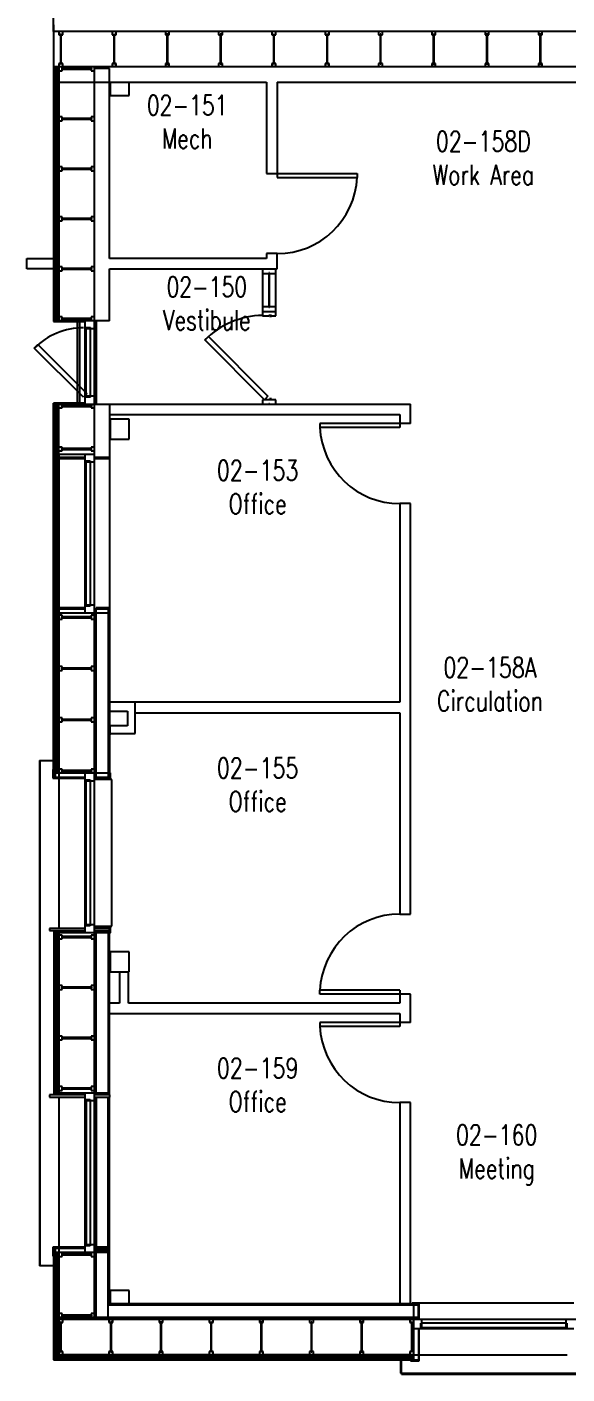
# Model space of a CAD drawing. Extents: x 11182 to 734459, y -1391328 to 152085.
# Drawn here: x 117470 to 123651, y 88389 to 103800 of the extents above; entities that cross this region are included whole.
import ezdxf
from ezdxf.enums import TextEntityAlignment as Align

# ---------------------------------------------------------------- set-up
doc = ezdxf.new("R2010")
doc.units = 0
doc.header["$LTSCALE"] = 500
doc.header["$MEASUREMENT"] = 0
for name, color, linetype in [('0_room_data', 7, 'CONTINUOUS'), ('1_Wall_Exist', 251, 'CONTINUOUS'), ('3_Text', 7, 'CONTINUOUS')]:
    doc.layers.add(name, color=color, linetype=linetype)
doc.styles.add('1_200', font='simplex.shx', dxfattribs={"width": 0.75, "height": 460})

# ---------------------------------------------------------------- blocks, each defined once
blk = doc.blocks.new('room_data')
at = {"layer": '3_Text', "style": '1_200', "width": 0.75}
for tag, p in [('ROOMNUM', (0, 0)), ('ROOMUSE', (0, -575))]:
    blk.add_attdef(tag, text='', height=345, dxfattribs=at).set_placement(p, align=Align.MIDDLE_CENTER)

msp = doc.modelspace()

# ---------------------------------------------------------------- linework, layer by layer
at = {"layer": '1_Wall_Exist'}
for p, q in [((117772, 103926), (117772, 103749)), ((117775, 103826), (117775, 100429)), ((131367, 103749), (117775, 103749)), ((117835, 103749), (117835, 103711)), ((117862, 103717), (117853, 103717)), ((117853, 103717), (117853, 103375)), ((117862, 103375), (117862, 103717)), ((117880, 103711), (117880, 103749)), ((118445, 103749), (118445, 103711)), ((118463, 103717), (118472, 103717)), ((118463, 103717), (118463, 103375)), ((118472, 103375), (118472, 103717)), ((118490, 103711), (118490, 103749)), ((119055, 103749), (119055, 103711)), ((119082, 103717), (119072, 103717)), ((119072, 103717), (119072, 103375)), ((119082, 103375), (119082, 103717)), ((119099, 103711), (119099, 103749)), ((119664, 103749), (119664, 103711)), ((119691, 103717), (119682, 103717)), ((119682, 103717), (119682, 103375)), ((119691, 103375), (119691, 103717)), ((119709, 103711), (119709, 103749)), ((120274, 103749), (120274, 103711)), ((120291, 103717), (120301, 103717)), ((120291, 103717), (120291, 103375)), ((120301, 103375), (120301, 103717)), ((120318, 103711), (120318, 103749)), ((120883, 103749), (120883, 103711)), ((120910, 103717), (120901, 103717)), ((120901, 103717), (120901, 103375)), ((120910, 103375), (120910, 103717)), ((120928, 103711), (120928, 103749)), ((121493, 103749), (121493, 103711)), ((121520, 103717), (121511, 103717)), ((121511, 103717), (121511, 103375)), ((121520, 103375), (121520, 103717)), ((121538, 103711), (121538, 103749)), ((122103, 103749), (122103, 103711)), ((122120, 103717), (122130, 103717)), ((122120, 103717), (122120, 103375)), ((122130, 103375), (122130, 103717)), ((122147, 103711), (122147, 103749)), ((122712, 103749), (122712, 103711)), ((122739, 103717), (122730, 103717)), ((122730, 103717), (122730, 103375)), ((122739, 103375), (122739, 103717)), ((122757, 103711), (122757, 103749)), ((123322, 103749), (123322, 103711)), ((123349, 103717), (123339, 103717)), ((123339, 103717), (123339, 103375)), ((123349, 103375), (123349, 103717)), ((123366, 103711), (123366, 103749)), ((117835, 103711), (117853, 103711)), ((117862, 103711), (117880, 103711)), ((118445, 103711), (118463, 103711)), ((118472, 103711), (118490, 103711)), ((119055, 103711), (119072, 103711)), ((119082, 103711), (119099, 103711)), ((119664, 103711), (119682, 103711)), ((119691, 103711), (119709, 103711)), ((120274, 103711), (120291, 103711)), ((120301, 103711), (120318, 103711)), ((120883, 103711), (120901, 103711)), ((120910, 103711), (120928, 103711)), ((121493, 103711), (121511, 103711)), ((121520, 103711), (121538, 103711)), ((122103, 103711), (122120, 103711)), ((122130, 103711), (122147, 103711)), ((122712, 103711), (122730, 103711)), ((122739, 103711), (122757, 103711)), ((123322, 103711), (123339, 103711)), ((123349, 103711), (123366, 103711)), ((131367, 103343), (117775, 103343)), ((117835, 103324), (117775, 103324)), ((117797, 103324), (117797, 100439)), ((117816, 103324), (117816, 100439)), ((117853, 103381), (117835, 103381)), ((117835, 103381), (117835, 103343)), ((117835, 103343), (117835, 100439)), ((117835, 103298), (117873, 103298)), ((117862, 103375), (117853, 103375)), ((117880, 103381), (117862, 103381)), ((118210, 103325), (117868, 103325)), ((117868, 103325), (117868, 103316)), ((117868, 103316), (118210, 103316)), ((117873, 103325), (117873, 103343)), ((117873, 103298), (117873, 103316)), ((117880, 103343), (117880, 103381)), ((118204, 103343), (118204, 103325)), ((118204, 103316), (118204, 103298)), ((118204, 103298), (118242, 103298)), ((118210, 103325), (118210, 103316)), ((118242, 89036), (118242, 103343)), ((118416, 103324), (118242, 103324)), ((118416, 101152), (118416, 103324)), ((118463, 103381), (118445, 103381)), ((118445, 103381), (118445, 103343)), ((118463, 103375), (118472, 103375)), ((118490, 103381), (118472, 103381)), ((118490, 103343), (118490, 103381)), ((119072, 103381), (119055, 103381)), ((119055, 103381), (119055, 103343)), ((119072, 103375), (119082, 103375)), ((119099, 103381), (119082, 103381)), ((119099, 103343), (119099, 103381)), ((119682, 103381), (119664, 103381)), ((119664, 103381), (119664, 103343)), ((119691, 103375), (119682, 103375)), ((119709, 103381), (119691, 103381)), ((119709, 103343), (119709, 103381)), ((120291, 103381), (120274, 103381)), ((120274, 103381), (120274, 103343)), ((120291, 103375), (120301, 103375)), ((120318, 103381), (120301, 103381)), ((120318, 103343), (120318, 103381)), ((120901, 103381), (120883, 103381)), ((120883, 103381), (120883, 103343)), ((120901, 103375), (120910, 103375)), ((120928, 103381), (120910, 103381)), ((120928, 103343), (120928, 103381)), ((121511, 103381), (121493, 103381)), ((121493, 103381), (121493, 103343)), ((121520, 103375), (121511, 103375)), ((121538, 103381), (121520, 103381)), ((121538, 103343), (121538, 103381)), ((122120, 103381), (122103, 103381)), ((122103, 103381), (122103, 103343)), ((122120, 103375), (122130, 103375)), ((122147, 103381), (122130, 103381)), ((122147, 103343), (122147, 103381)), ((122730, 103381), (122712, 103381)), ((122712, 103381), (122712, 103343)), ((122739, 103375), (122730, 103375)), ((122757, 103381), (122739, 103381)), ((122757, 103343), (122757, 103381)), ((123339, 103381), (123322, 103381)), ((123322, 103381), (123322, 103343)), ((123339, 103375), (123349, 103375)), ((123366, 103381), (123349, 103381)), ((123366, 103343), (123366, 103381)), ((117775, 103168), (120213, 103168)), ((118423, 103168), (118423, 103016)), ((118639, 103016), (118639, 103168)), ((120213, 103168), (120213, 102123)), ((120334, 103168), (131682, 103168)), ((120334, 103168), (120334, 102078)), ((118423, 103016), (118639, 103016)), ((117873, 102771), (117835, 102771)), ((117835, 102727), (117873, 102727)), ((118210, 102753), (117868, 102753)), ((117868, 102753), (117868, 102744)), ((117868, 102744), (118210, 102744)), ((117873, 102753), (117873, 102771)), ((117873, 102727), (117873, 102744)), ((118242, 102771), (118204, 102771)), ((118204, 102771), (118204, 102753)), ((118204, 102744), (118204, 102727)), ((118204, 102727), (118242, 102727)), ((118210, 102753), (118210, 102744)), ((117873, 102199), (117835, 102199)), ((117868, 102172), (117868, 102182)), ((118210, 102182), (117868, 102182)), ((117873, 102182), (117873, 102199)), ((118242, 102199), (118204, 102199)), ((118204, 102199), (118204, 102182)), ((118210, 102182), (118210, 102172)), ((117835, 102155), (117873, 102155)), ((117868, 102172), (118210, 102172)), ((117873, 102155), (117873, 102172)), ((118204, 102172), (118204, 102155)), ((118204, 102155), (118242, 102155)), ((120213, 102123), (121249, 102123)), ((120334, 102078), (121249, 102078)), ((121249, 102123), (121249, 102078)), ((117873, 101627), (117835, 101627)), ((117835, 101583), (117873, 101583)), ((117868, 101600), (117868, 101610)), ((118210, 101610), (117868, 101610)), ((117868, 101600), (118210, 101600)), ((117873, 101610), (117873, 101627)), ((117873, 101583), (117873, 101600)), ((118242, 101627), (118204, 101627)), ((118204, 101627), (118204, 101610)), ((118204, 101600), (118204, 101583)), ((118204, 101583), (118242, 101583)), ((118210, 101610), (118210, 101600)), ((117470, 101151), (117775, 101151)), ((117470, 101033), (117470, 101151)), ((120213, 101152), (118416, 101152)), ((120334, 101208), (120213, 101208)), ((120213, 101208), (120213, 101152)), ((120334, 101032), (120334, 101208)), ((117775, 101033), (117470, 101033)), ((117873, 101055), (117835, 101055)), ((117835, 101011), (117873, 101011)), ((118210, 101038), (117868, 101038)), ((117868, 101038), (117868, 101028)), ((117868, 101028), (118210, 101028)), ((117873, 101038), (117873, 101055)), ((117873, 101011), (117873, 101028)), ((118242, 101055), (118204, 101055)), ((118204, 101055), (118204, 101038)), ((118204, 101028), (118204, 101011)), ((118204, 101011), (118242, 101011)), ((118210, 101038), (118210, 101028)), ((118416, 101032), (120334, 101032)), ((118416, 100439), (118416, 101032)), ((120245, 100987), (120239, 100987)), ((120239, 100987), (120239, 100590)), ((120245, 100590), (120245, 100987)), ((117873, 100483), (117835, 100483)), ((117873, 100466), (117873, 100483)), ((118242, 100483), (118204, 100483)), ((118204, 100483), (118204, 100466)), ((120318, 100597), (120166, 100597)), ((120166, 100546), (120318, 100546)), ((120245, 100590), (120239, 100590)), ((120245, 100501), (120245, 100492)), ((120245, 100492), (120270, 100492)), ((120270, 100492), (120270, 100501)), ((118416, 100439), (117775, 100439)), ((117775, 100429), (118134, 100429)), ((117868, 100456), (117868, 100466)), ((118210, 100466), (117868, 100466)), ((117868, 100456), (118210, 100456)), ((117873, 100439), (117873, 100456)), ((118048, 99495), (118048, 100429)), ((118077, 99495), (118077, 100429)), ((118134, 100439), (118134, 99485)), ((118147, 99564), (118147, 100360)), ((118153, 100360), (118153, 100349)), ((118174, 100360), (118174, 100350)), ((118174, 100350), (118199, 100350)), ((118195, 100350), (118195, 99574)), ((118199, 100350), (118199, 100360)), ((118204, 100456), (118204, 100439)), ((118210, 100456), (118210, 100466)), ((118261, 100439), (118261, 99485)), ((119506, 100219), (119546, 100259)), ((120188, 99536), (119506, 100219)), ((119546, 100259), (120228, 99576)), ((117554, 100127), (117595, 100167)), ((118117, 99564), (117554, 100127)), ((117595, 100167), (118134, 99628)), ((118134, 99581), (118117, 99564)), ((118242, 99575), (118134, 99575)), ((118147, 99615), (118157, 99605)), ((118157, 99605), (118147, 99594)), ((118199, 99564), (118147, 99564)), ((118153, 99575), (118153, 99564)), ((118174, 99574), (118174, 99564)), ((118199, 99574), (118174, 99574)), ((118199, 99564), (118199, 99574)), ((120228, 99576), (120188, 99536)), ((117775, 95205), (117775, 99495)), ((118134, 99495), (117775, 99495)), ((117775, 99485), (121858, 99485)), ((117797, 98873), (117797, 99485)), ((117816, 98873), (117816, 99485)), ((117835, 98914), (117835, 99485)), ((117835, 99441), (117873, 99441)), ((117868, 99458), (117868, 99468)), ((118210, 99468), (117868, 99468)), ((117868, 99458), (118210, 99458)), ((117873, 99468), (117873, 99485)), ((117873, 99441), (117873, 99458)), ((118204, 99485), (118204, 99468)), ((118204, 99458), (118204, 99441)), ((118204, 99441), (118242, 99441)), ((118210, 99468), (118210, 99458)), ((118416, 99485), (118416, 95190)), ((120318, 99536), (120166, 99536)), ((120166, 99536), (120166, 99485)), ((120239, 99485), (120239, 99492)), ((120239, 99492), (120245, 99492)), ((120245, 99546), (120245, 99536)), ((120270, 99546), (120245, 99546)), ((120245, 99492), (120245, 99485)), ((120270, 99536), (120270, 99546)), ((120318, 99485), (120318, 99536)), ((121858, 99263), (121858, 99485)), ((118416, 99365), (121737, 99365)), ((118423, 99314), (118423, 99085)), ((118639, 99314), (118423, 99314)), ((118639, 99085), (118639, 99314)), ((120822, 99263), (120822, 99219)), ((121858, 99263), (120822, 99263)), ((121737, 99365), (121737, 99219)), ((121737, 99219), (120822, 99219)), ((117873, 98993), (117835, 98993)), ((117835, 98949), (117873, 98949)), ((117868, 98966), (117868, 98976)), ((118210, 98976), (117868, 98976)), ((117868, 98966), (118210, 98966)), ((117873, 98976), (117873, 98993)), ((117873, 98949), (117873, 98966)), ((118242, 98993), (118204, 98993)), ((118204, 98993), (118204, 98976)), ((118204, 98966), (118204, 98949)), ((118204, 98949), (118242, 98949)), ((118210, 98966), (118210, 98976)), ((118423, 99085), (118639, 99085)), ((118134, 98873), (117775, 98873)), ((117775, 98863), (118134, 98863)), ((117788, 98863), (117788, 97155)), ((117797, 98914), (118242, 98914)), ((117797, 97155), (117797, 98863)), ((117816, 97155), (117816, 98863)), ((117835, 98914), (117835, 98873)), ((117835, 98863), (117835, 97155)), ((118134, 98824), (118242, 98824)), ((118147, 98835), (118195, 98835)), ((118416, 98873), (118242, 98873)), ((118242, 98863), (118416, 98863)), ((121737, 98349), (121737, 96075)), ((121858, 98349), (121737, 98349)), ((121858, 93650), (121858, 98349)), ((118134, 97155), (117775, 97155)), ((117775, 97145), (118134, 97145)), ((117797, 95215), (117797, 97145)), ((118401, 97095), (117797, 97095)), ((117816, 97145), (117816, 95266)), ((117835, 97145), (117835, 97095)), ((117835, 97095), (117835, 95266)), ((118261, 95215), (118261, 97155)), ((118416, 97155), (118261, 97155)), ((118261, 97145), (118416, 97145)), ((118401, 97145), (118401, 95215)), ((117873, 97069), (117835, 97069)), ((117835, 97025), (117873, 97025)), ((117868, 97042), (117868, 97052)), ((118210, 97052), (117868, 97052)), ((117868, 97042), (118210, 97042)), ((117873, 97052), (117873, 97069)), ((117873, 97025), (117873, 97042)), ((118242, 97069), (118204, 97069)), ((118204, 97069), (118204, 97052)), ((118204, 97042), (118204, 97025)), ((118204, 97025), (118242, 97025)), ((118210, 97042), (118210, 97052)), ((117873, 96483), (117835, 96483)), ((117873, 96465), (117873, 96483)), ((118242, 96483), (118204, 96483)), ((118204, 96483), (118204, 96465)), ((117835, 96438), (117873, 96438)), ((117868, 96456), (117868, 96465)), ((118210, 96465), (117868, 96465)), ((117868, 96456), (118210, 96456)), ((117873, 96438), (117873, 96456)), ((118204, 96456), (118204, 96438)), ((118204, 96438), (118242, 96438)), ((118210, 96456), (118210, 96465)), ((121737, 96075), (118416, 96075)), ((118709, 95717), (118709, 96075)), ((117873, 95896), (117835, 95896)), ((117868, 95869), (117868, 95879)), ((118210, 95879), (117868, 95879)), ((117868, 95869), (118210, 95869)), ((117873, 95879), (117873, 95896)), ((117873, 95852), (117873, 95869)), ((118242, 95896), (118204, 95896)), ((118204, 95896), (118204, 95879)), ((118204, 95869), (118204, 95852)), ((118210, 95869), (118210, 95879)), ((118401, 95971), (118620, 95971)), ((118620, 95971), (118620, 95805)), ((118709, 95955), (121737, 95955)), ((121737, 95955), (121737, 93650)), ((117835, 95852), (117873, 95852)), ((118204, 95852), (118242, 95852)), ((118620, 95805), (118417, 95805)), ((118417, 95805), (118417, 95701)), ((118417, 95717), (118709, 95717)), ((117614, 95409), (117775, 95409)), ((117614, 95409), (117614, 89627)), ((117620, 89627), (117620, 95409)), ((117766, 95307), (117766, 95205)), ((117775, 95307), (117766, 95307)), ((117797, 95266), (118401, 95266)), ((117873, 95310), (117835, 95310)), ((117835, 95266), (117835, 95215)), ((117868, 95283), (117868, 95293)), ((118210, 95293), (117868, 95293)), ((117868, 95283), (118210, 95283)), ((117873, 95293), (117873, 95310)), ((117873, 95266), (117873, 95283)), ((118242, 95310), (118204, 95310)), ((118204, 95310), (118204, 95293)), ((118204, 95283), (118204, 95266)), ((118210, 95293), (118210, 95283)), ((118426, 95266), (118416, 95266)), ((118426, 95190), (118426, 95266)), ((117766, 95205), (118134, 95205)), ((118134, 95215), (117775, 95215)), ((117835, 95205), (117835, 93488)), ((118134, 95176), (118242, 95176)), ((118147, 93516), (118147, 95187)), ((118147, 95187), (118195, 95187)), ((118195, 95187), (118195, 93516)), ((118416, 95215), (118242, 95215)), ((118242, 95205), (118416, 95205)), ((118442, 95190), (118242, 95190)), ((118261, 95205), (118261, 95190)), ((118401, 95190), (118401, 95205)), ((118442, 93513), (118442, 95190)), ((121737, 93650), (121858, 93650)), ((118134, 93488), (117727, 93488)), ((117727, 93488), (117727, 93462)), ((117727, 93462), (118134, 93462)), ((117778, 93462), (117778, 91583)), ((117797, 91583), (117797, 93462)), ((117816, 91608), (117816, 93462)), ((118242, 93437), (117816, 93437)), ((117835, 93462), (117835, 93437)), ((117835, 93437), (117835, 91608)), ((117873, 93412), (117835, 93412)), ((118210, 93394), (117868, 93394)), ((117868, 93394), (117868, 93385)), ((117873, 93394), (117873, 93412)), ((118242, 93412), (118204, 93412)), ((118204, 93412), (118204, 93394)), ((118210, 93385), (118210, 93394)), ((118242, 93513), (118442, 93513)), ((118416, 93488), (118242, 93488)), ((118242, 93462), (118416, 93462)), ((118261, 93488), (118261, 93513)), ((118261, 91583), (118261, 93462)), ((118401, 93437), (118261, 93437)), ((118401, 93488), (118401, 93513)), ((118401, 93462), (118401, 91583)), ((118416, 91583), (118416, 93513)), ((118416, 93437), (118426, 93437)), ((118426, 93437), (118426, 93513)), ((117835, 93367), (117873, 93367)), ((117868, 93385), (118210, 93385)), ((117873, 93367), (117873, 93385)), ((118204, 93385), (118204, 93367)), ((118204, 93367), (118242, 93367)), ((118423, 93218), (118423, 92989)), ((118639, 93218), (118423, 93218)), ((118639, 92989), (118639, 93218)), ((118423, 92989), (118639, 92989)), ((118528, 92989), (118528, 92634)), ((118632, 92634), (118632, 92989)), ((117873, 92834), (117835, 92834)), ((117835, 92789), (117873, 92789)), ((117868, 92807), (117868, 92816)), ((118210, 92816), (117868, 92816)), ((117868, 92807), (118210, 92807)), ((117873, 92816), (117873, 92834)), ((117873, 92789), (117873, 92807)), ((118242, 92834), (118204, 92834)), ((118204, 92834), (118204, 92816)), ((118204, 92807), (118204, 92789)), ((118204, 92789), (118242, 92789)), ((118210, 92816), (118210, 92807)), ((121737, 92780), (120822, 92780)), ((120822, 92735), (120822, 92780)), ((121737, 92780), (121737, 92634)), ((118528, 92634), (118416, 92634)), ((121737, 92634), (118632, 92634)), ((121858, 92735), (120822, 92735)), ((121858, 92411), (121858, 92735)), ((118416, 92513), (121737, 92513)), ((121737, 92513), (121737, 92367)), ((120822, 92411), (120822, 92367)), ((121858, 92411), (120822, 92411)), ((121737, 92367), (120822, 92367)), ((117873, 92256), (117835, 92256)), ((117835, 92211), (117873, 92211)), ((118210, 92238), (117868, 92238)), ((117868, 92238), (117868, 92229)), ((117868, 92229), (118210, 92229)), ((117873, 92238), (117873, 92256)), ((117873, 92211), (117873, 92229)), ((118242, 92256), (118204, 92256)), ((118204, 92256), (118204, 92238)), ((118204, 92229), (118204, 92211)), ((118204, 92211), (118242, 92211)), ((118210, 92238), (118210, 92229)), ((118134, 91583), (117727, 91583)), ((117727, 91583), (117727, 91557)), ((117727, 91557), (118134, 91557)), ((117797, 91608), (118242, 91608)), ((117873, 91678), (117835, 91678)), ((117835, 91634), (117873, 91634)), ((117835, 91608), (117835, 91583)), ((117835, 91557), (117835, 89840)), ((118210, 91660), (117868, 91660)), ((117868, 91660), (117868, 91651)), ((117868, 91651), (118210, 91651)), ((117873, 91660), (117873, 91678)), ((117873, 91634), (117873, 91651)), ((118134, 91608), (118134, 89779)), ((118242, 91678), (118204, 91678)), ((118204, 91678), (118204, 91660)), ((118204, 91651), (118204, 91634)), ((118204, 91634), (118242, 91634)), ((118210, 91651), (118210, 91660)), ((118417, 91583), (118242, 91583)), ((118242, 91557), (118417, 91557)), ((118261, 91608), (118401, 91608)), ((118261, 91557), (118261, 89840)), ((118401, 89840), (118401, 91557)), ((118416, 89192), (118416, 91557)), ((118417, 91557), (118417, 91583)), ((118147, 91529), (118147, 89858)), ((118195, 91529), (118195, 89858)), ((121737, 91497), (121737, 89192)), ((121858, 91497), (121737, 91497)), ((121858, 89192), (121858, 91497)), ((118242, 89869), (118134, 89869)), ((118195, 89858), (118147, 89858)), ((118134, 89840), (117766, 89840)), ((117766, 89840), (117766, 89738)), ((117766, 89738), (117775, 89738)), ((117775, 89840), (117775, 88551)), ((117775, 89830), (118134, 89830)), ((117797, 88573), (117797, 89830)), ((118401, 89779), (117797, 89779)), ((117816, 88611), (117816, 89779)), ((117835, 89830), (117835, 89779)), ((117835, 89779), (117835, 88611)), ((117835, 89735), (117873, 89735)), ((118210, 89762), (117868, 89762)), ((117868, 89762), (117868, 89752)), ((117868, 89752), (118210, 89752)), ((117873, 89762), (117873, 89779)), ((117873, 89735), (117873, 89752)), ((118204, 89779), (118204, 89762)), ((118204, 89752), (118204, 89735)), ((118204, 89735), (118242, 89735)), ((118210, 89752), (118210, 89762)), ((118416, 89840), (118242, 89840)), ((118242, 89830), (118416, 89830)), ((118261, 89036), (118261, 89830)), ((118401, 89802), (118261, 89802)), ((118272, 89830), (118282, 89840)), ((118380, 89830), (118390, 89840)), ((118401, 89036), (118401, 89830)), ((117775, 89627), (117614, 89627)), ((118639, 89344), (118423, 89344)), ((118423, 89344), (118423, 89192)), ((118639, 89192), (118639, 89344)), ((117873, 89081), (117835, 89081)), ((117873, 89063), (117873, 89081)), ((118242, 89081), (118204, 89081)), ((118204, 89081), (118204, 89063)), ((121957, 89192), (118401, 89192)), ((121947, 89176), (118401, 89176)), ((123728, 89201), (121880, 89201)), ((121880, 89201), (121880, 89192)), ((121899, 88551), (121899, 89192)), ((121947, 89192), (121947, 89017)), ((121957, 89017), (121957, 89201)), ((121947, 89036), (117775, 89036)), ((117775, 89017), (132910, 89017)), ((117835, 89036), (117873, 89036)), ((117835, 88979), (117853, 88979)), ((117853, 88986), (117862, 88986)), ((117853, 88986), (117853, 88643)), ((117862, 88643), (117862, 88986)), ((117862, 88979), (117880, 88979)), ((118210, 89063), (117868, 89063)), ((117868, 89063), (117868, 89054)), ((117868, 89054), (118210, 89054)), ((117873, 89036), (117873, 89054)), ((117880, 88979), (117880, 89017)), ((118204, 89054), (118204, 89036)), ((118204, 89036), (118242, 89036)), ((118210, 89063), (118210, 89054)), ((118409, 89017), (118409, 88979)), ((118409, 88979), (118427, 88979)), ((118427, 88986), (118427, 88643)), ((118436, 88986), (118427, 88986)), ((118436, 88643), (118436, 88986)), ((118436, 88979), (118454, 88979)), ((118454, 88979), (118454, 89017)), ((118983, 89017), (118983, 88979)), ((118983, 88979), (119000, 88979)), ((119000, 88986), (119010, 88986)), ((119000, 88986), (119000, 88643)), ((119010, 88643), (119010, 88986)), ((119010, 88979), (119027, 88979)), ((119027, 88979), (119027, 89017)), ((119557, 89017), (119557, 88979)), ((119557, 88979), (119574, 88979)), ((119574, 88986), (119584, 88986)), ((119574, 88986), (119574, 88643)), ((119584, 88643), (119584, 88986)), ((119584, 88979), (119601, 88979)), ((119601, 88979), (119601, 89017)), ((120130, 89017), (120130, 88979)), ((120130, 88979), (120148, 88979)), ((120148, 88986), (120148, 88643)), ((120157, 88986), (120148, 88986)), ((120157, 88643), (120157, 88986)), ((120157, 88979), (120175, 88979)), ((120175, 88979), (120175, 89017)), ((120704, 89017), (120704, 88979)), ((120704, 88979), (120722, 88979)), ((120722, 88986), (120722, 88643)), ((120731, 88986), (120722, 88986)), ((120731, 88643), (120731, 88986)), ((120731, 88979), (120749, 88979)), ((120749, 88979), (120749, 89017)), ((121278, 89017), (121278, 88979)), ((121278, 88979), (121295, 88979)), ((121295, 88986), (121295, 88643)), ((121305, 88986), (121295, 88986)), ((121305, 88643), (121305, 88986)), ((121305, 88979), (121322, 88979)), ((121322, 88979), (121322, 89017)), ((121852, 89017), (121852, 88979)), ((121852, 88979), (121869, 88979)), ((121869, 88986), (121869, 88643)), ((121879, 88986), (121869, 88986)), ((121879, 88643), (121879, 88986)), ((121879, 88979), (121896, 88979)), ((121896, 88979), (121896, 89017)), ((123649, 88970), (121978, 88970)), ((121978, 88922), (123649, 88922)), ((123638, 89017), (123638, 88909)), ((123649, 88970), (123649, 88922)), ((121950, 88909), (121950, 88551)), ((121960, 88541), (121960, 88909)), ((117853, 88649), (117835, 88649)), ((117853, 88643), (117862, 88643)), ((117880, 88649), (117862, 88649)), ((117880, 88611), (117880, 88649)), ((118427, 88649), (118409, 88649)), ((118409, 88649), (118409, 88611)), ((118427, 88643), (118436, 88643)), ((118454, 88649), (118436, 88649)), ((118454, 88611), (118454, 88649)), ((119000, 88649), (118983, 88649)), ((118983, 88649), (118983, 88611)), ((119000, 88643), (119010, 88643)), ((119027, 88649), (119010, 88649)), ((119027, 88611), (119027, 88649)), ((119574, 88649), (119557, 88649)), ((119557, 88649), (119557, 88611)), ((119584, 88643), (119574, 88643)), ((119601, 88649), (119584, 88649)), ((119601, 88611), (119601, 88649)), ((120148, 88649), (120130, 88649)), ((120130, 88649), (120130, 88611)), ((120157, 88643), (120148, 88643)), ((120175, 88649), (120157, 88649)), ((120175, 88611), (120175, 88649)), ((120722, 88649), (120704, 88649)), ((120704, 88649), (120704, 88611)), ((120722, 88643), (120731, 88643)), ((120749, 88649), (120731, 88649)), ((120749, 88611), (120749, 88649)), ((121295, 88649), (121278, 88649)), ((121278, 88649), (121278, 88611)), ((121295, 88643), (121305, 88643)), ((121322, 88649), (121305, 88649)), ((121322, 88611), (121322, 88649)), ((121869, 88649), (121852, 88649)), ((121852, 88649), (121852, 88611)), ((121879, 88643), (121869, 88643)), ((121896, 88649), (121879, 88649)), ((121896, 88611), (121896, 88649)), ((121899, 88611), (117775, 88611)), ((121899, 88592), (117775, 88592)), ((117775, 88573), (121899, 88573)), ((117775, 88551), (121960, 88551)), ((121747, 88398), (121747, 88551)), ((121757, 88389), (121757, 88551)), ((121858, 88551), (121858, 88541)), ((121858, 88541), (121960, 88541)), ((121899, 88610), (121950, 88610)), ((121960, 88610), (123652, 88610)), ((121747, 88398), (121757, 88398)), ((129357, 88396), (121757, 88396)), ((121757, 88389), (129357, 88389))]:
    msp.add_line(p, q, dxfattribs=at)
at = {"layer": '1_Wall_Exist', "extrusion": (0, 0, -1)}
for p, q in [((120166, 101032), (120166, 100495)), ((120166, 100981), (120318, 100981)), ((120318, 100495), (120318, 101032)), ((120166, 100495), (120239, 100495)), ((120239, 100495), (120239, 100501)), ((120239, 100501), (120270, 100501)), ((120270, 100495), (120318, 100495)), ((118134, 100349), (118242, 100349)), ((118147, 100360), (118199, 100360)), ((118134, 98914), (118134, 97095)), ((118147, 97174), (118147, 98835)), ((118195, 98835), (118195, 97174)), ((118242, 97185), (118134, 97185)), ((118195, 97174), (118147, 97174)), ((118134, 95266), (118134, 93437)), ((118242, 93527), (118134, 93527)), ((118195, 93516), (118147, 93516)), ((118134, 91518), (118242, 91518)), ((118147, 91529), (118195, 91529)), ((121978, 88922), (121978, 88970)), ((121989, 88909), (121989, 89017)), ((121899, 88909), (123728, 88909))]:
    msp.add_line(p, q, dxfattribs=at)
at = {"layer": '1_Wall_Exist'}
for centre, radius, start, end in [((120334, 102123), 916, 270, 357.2188), ((120188, 99536), 965, 91.3221, 135), ((118117, 99564), 795, 90, 135), ((121737, 99263), 916, 182.7812, 270), ((121737, 92735), 916, 90, 177.2188), ((121737, 92411), 916, 182.7812, 270)]:
    msp.add_arc(centre, radius, start, end, dxfattribs=at)

# ---------------------------------------------------------------- block references
at = {"layer": '0_room_data'}
for p, xscale, yscale, zscale, values in [((119304, 102904), 0.66, 0.66, 0.66, {'ROOMNUM': '02-151', 'ROOMUSE': 'Mech'}), ((122693, 102492), 0.6666666666666666, 0.6666666666666666, 0.6666666666666666, {'ROOMNUM': '02-158D', 'ROOMUSE': 'Work Area'}), ((119528, 100826), 0.66, 0.66, 0.66, {'ROOMNUM': '02-150', 'ROOMUSE': 'Vestibule'}), ((120110, 98728), 0.6666666666666666, 0.6666666666666666, 0.6666666666666666, {'ROOMNUM': '02-153', 'ROOMUSE': 'Office'}), ((122768, 96473), 0.6666666666666666, 0.6666666666666666, 0.6666666666666666, {'ROOMNUM': '02-158A', 'ROOMUSE': 'Circulation'}), ((120110, 95323), 0.6666666666666666, 0.6666666666666666, 0.6666666666666666, {'ROOMNUM': '02-155', 'ROOMUSE': 'Office'}), ((120110, 91889), 0.6666666666666666, 0.6666666666666666, 0.6666666666666666, {'ROOMNUM': '02-159', 'ROOMUSE': 'Office'}), ((122846, 91125), 0.6666666666666666, 0.6666666666666666, 0.6666666666666666, {'ROOMNUM': '02-160', 'ROOMUSE': 'Meeting'})]:
    msp.add_blockref('room_data', p, dxfattribs=dict(at, xscale=xscale, yscale=yscale, zscale=zscale)).add_auto_attribs(values)

doc.saveas('drawing.dxf')
